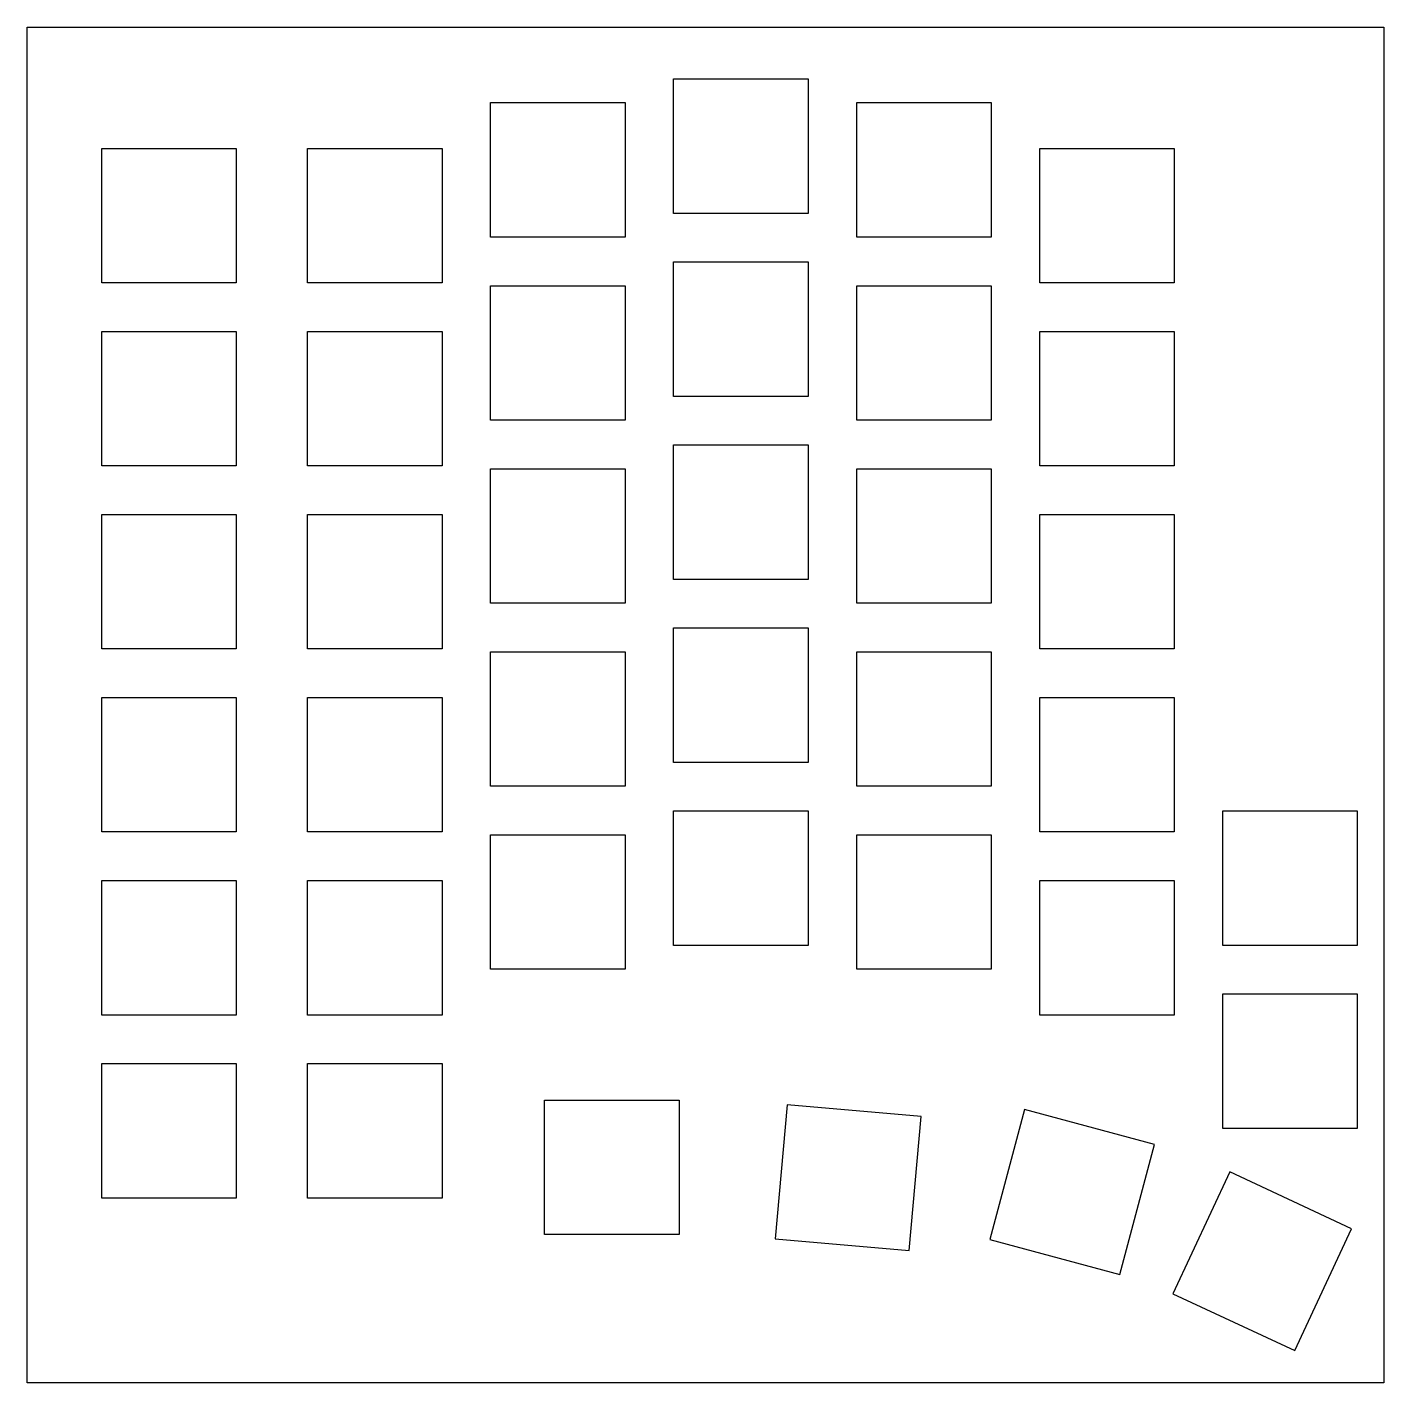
# Model space of a CAD drawing. Extents: x 0 to 141, y 0 to 141.
import ezdxf

# ---------------------------------------------------------------- set-up
doc = ezdxf.new("R2010")
doc.units = 0
doc.layers.get('0').update_dxf_attribs({"linetype": 'CONTINUOUS'})

msp = doc.modelspace()

# ---------------------------------------------------------------- linework, layer by layer
at = {"color": 0}
for p, q in [((0.09508, 141.369), (141.312, 141.369)), ((0.09508, 0.26183), (0.09508, 141.369)), ((141.312, 141.369), (141.312, 0.26183)), ((67.3887, 135.988), (81.3897, 135.988)), ((67.3887, 121.988), (67.3887, 135.988)), ((81.3897, 135.988), (81.3897, 121.988)), ((48.3387, 133.51), (62.3397, 133.51)), ((48.3387, 119.511), (48.3387, 133.51)), ((62.3397, 133.51), (62.3397, 119.511)), ((86.4387, 133.51), (100.44, 133.51)), ((86.4387, 119.511), (86.4387, 133.51)), ((100.44, 133.51), (100.44, 119.511)), ((7.85756, 128.749), (21.8571, 128.749)), ((7.85756, 114.748), (7.85756, 128.749)), ((21.8571, 128.749), (21.8571, 114.748)), ((29.2888, 128.749), (43.2897, 128.749)), ((29.2888, 114.748), (29.2888, 128.749)), ((43.2897, 128.749), (43.2897, 114.748)), ((105.489, 128.749), (119.49, 128.749)), ((105.489, 114.748), (105.489, 128.749)), ((119.49, 128.749), (119.49, 114.748)), ((81.3897, 121.988), (67.3887, 121.988)), ((62.3397, 119.511), (48.3387, 119.511)), ((100.44, 119.511), (86.4387, 119.511)), ((67.3887, 116.938), (81.3897, 116.938)), ((67.3887, 102.938), (67.3887, 116.938)), ((81.3897, 116.938), (81.3897, 102.938)), ((21.8571, 114.748), (7.85756, 114.748)), ((43.2897, 114.748), (29.2888, 114.748)), ((48.3387, 114.46), (62.3397, 114.46)), ((48.3387, 100.461), (48.3387, 114.46)), ((62.3397, 114.46), (62.3397, 100.461)), ((86.4387, 114.46), (100.44, 114.46)), ((86.4387, 100.461), (86.4387, 114.46)), ((100.44, 114.46), (100.44, 100.461)), ((119.49, 114.748), (105.489, 114.748)), ((7.85756, 109.699), (21.8571, 109.699)), ((7.85756, 95.698), (7.85756, 109.699)), ((21.8571, 109.699), (21.8571, 95.698)), ((29.2888, 109.699), (43.2897, 109.699)), ((29.2888, 95.698), (29.2888, 109.699)), ((43.2897, 109.699), (43.2897, 95.698)), ((105.489, 109.699), (119.49, 109.699)), ((105.489, 95.698), (105.489, 109.699)), ((119.49, 109.699), (119.49, 95.698)), ((81.3897, 102.938), (67.3887, 102.938)), ((62.3397, 100.461), (48.3387, 100.461)), ((100.44, 100.461), (86.4387, 100.461)), ((67.3887, 97.8877), (81.3897, 97.8877)), ((67.3887, 83.8881), (67.3887, 97.8877)), ((81.3897, 97.8877), (81.3897, 83.8881)), ((21.8571, 95.698), (7.85756, 95.698)), ((43.2897, 95.698), (29.2888, 95.698)), ((48.3387, 95.4098), (62.3397, 95.4098)), ((48.3387, 81.4105), (48.3387, 95.4098)), ((62.3397, 95.4098), (62.3397, 81.4105)), ((86.4387, 95.4098), (100.44, 95.4098)), ((86.4387, 81.4105), (86.4387, 95.4098)), ((100.44, 95.4098), (100.44, 81.4105)), ((119.49, 95.698), (105.489, 95.698)), ((7.85756, 90.6487), (21.8571, 90.6487)), ((7.85756, 76.648), (7.85756, 90.6487)), ((21.8571, 90.6487), (21.8571, 76.648)), ((29.2888, 90.6487), (43.2897, 90.6487)), ((29.2888, 76.648), (29.2888, 90.6487)), ((43.2897, 90.6487), (43.2897, 76.648)), ((105.489, 90.6487), (119.49, 90.6487)), ((105.489, 76.648), (105.489, 90.6487)), ((119.49, 90.6487), (119.49, 76.648)), ((81.3897, 83.8881), (67.3887, 83.8881)), ((62.3397, 81.4105), (48.3387, 81.4105)), ((100.44, 81.4105), (86.4387, 81.4105)), ((67.3887, 78.8377), (81.3897, 78.8377)), ((67.3887, 64.8381), (67.3887, 78.8377)), ((81.3897, 78.8377), (81.3897, 64.8381)), ((21.8571, 76.648), (7.85756, 76.648)), ((43.2897, 76.648), (29.2888, 76.648)), ((48.3387, 76.3598), (62.3397, 76.3598)), ((48.3387, 62.3605), (48.3387, 76.3598)), ((62.3397, 76.3598), (62.3397, 62.3605)), ((86.4387, 76.3598), (100.44, 76.3598)), ((86.4387, 62.3605), (86.4387, 76.3598)), ((100.44, 76.3598), (100.44, 62.3605)), ((119.49, 76.648), (105.489, 76.648)), ((7.85756, 71.5987), (21.8571, 71.5987)), ((7.85756, 57.598), (7.85756, 71.5987)), ((21.8571, 71.5987), (21.8571, 57.598)), ((29.2888, 71.5987), (43.2897, 71.5987)), ((29.2888, 57.598), (29.2888, 71.5987)), ((43.2897, 71.5987), (43.2897, 57.598)), ((105.489, 71.5987), (119.49, 71.5987)), ((105.489, 57.598), (105.489, 71.5987)), ((119.49, 71.5987), (119.49, 57.598)), ((81.3897, 64.8381), (67.3887, 64.8381)), ((62.3397, 62.3605), (48.3387, 62.3605)), ((100.44, 62.3605), (86.4387, 62.3605)), ((67.3887, 59.7877), (81.3897, 59.7877)), ((67.3887, 45.7881), (67.3887, 59.7877)), ((81.3897, 59.7877), (81.3897, 45.7881)), ((124.539, 59.7877), (138.54, 59.7877)), ((124.539, 45.7881), (124.539, 59.7877)), ((138.54, 59.7877), (138.54, 45.7881)), ((21.8571, 57.598), (7.85756, 57.598)), ((43.2897, 57.598), (29.2888, 57.598)), ((48.3387, 57.3098), (62.3397, 57.3098)), ((48.3387, 43.3105), (48.3387, 57.3098)), ((62.3397, 57.3098), (62.3397, 43.3105)), ((86.4387, 57.3098), (100.44, 57.3098)), ((86.4387, 43.3105), (86.4387, 57.3098)), ((100.44, 57.3098), (100.44, 43.3105)), ((119.49, 57.598), (105.489, 57.598)), ((7.85756, 52.5487), (21.8571, 52.5487)), ((7.85756, 38.548), (7.85756, 52.5487)), ((21.8571, 52.5487), (21.8571, 38.548)), ((29.2888, 52.5487), (43.2897, 52.5487)), ((29.2888, 38.548), (29.2888, 52.5487)), ((43.2897, 52.5487), (43.2897, 38.548)), ((105.489, 52.5487), (119.49, 52.5487)), ((105.489, 38.548), (105.489, 52.5487)), ((119.49, 52.5487), (119.49, 38.548)), ((81.3897, 45.7881), (67.3887, 45.7881)), ((138.54, 45.7881), (124.539, 45.7881)), ((62.3397, 43.3105), (48.3387, 43.3105)), ((100.44, 43.3105), (86.4387, 43.3105)), ((124.539, 40.7377), (138.54, 40.7377)), ((124.539, 26.7381), (124.539, 40.7377)), ((138.54, 40.7377), (138.54, 26.7381)), ((21.8571, 38.548), (7.85756, 38.548)), ((43.2897, 38.548), (29.2888, 38.548)), ((119.49, 38.548), (105.489, 38.548)), ((7.85756, 33.4987), (21.8571, 33.4987)), ((7.85756, 19.4979), (7.85756, 33.4987)), ((21.8571, 33.4987), (21.8571, 19.4979)), ((29.2888, 33.4987), (43.2897, 33.4987)), ((29.2888, 19.4979), (29.2888, 33.4987)), ((43.2897, 33.4987), (43.2897, 19.4979)), ((53.9584, 29.6885), (67.9581, 29.6885)), ((53.9584, 15.689), (53.9584, 29.6885)), ((67.9581, 29.6885), (67.9581, 15.689)), ((79.193, 29.1979), (77.972, 15.2508)), ((93.139, 27.9769), (79.193, 29.1979)), ((103.918, 28.6977), (100.295, 15.1749)), ((117.442, 25.0748), (103.918, 28.6977)), ((91.9194, 14.0312), (93.139, 27.9769)), ((138.54, 26.7381), (124.539, 26.7381)), ((113.818, 11.5521), (117.442, 25.0748)), ((125.266, 22.225), (119.35, 9.53604)), ((137.956, 16.3091), (125.266, 22.225)), ((21.8571, 19.4979), (7.85756, 19.4979)), ((43.2897, 19.4979), (29.2888, 19.4979)), ((67.9581, 15.689), (53.9584, 15.689)), ((132.038, 3.61872), (137.956, 16.3091)), ((77.972, 15.2508), (91.9194, 14.0312)), ((100.295, 15.1749), (113.818, 11.5521)), ((119.35, 9.53604), (132.038, 3.61872)), ((141.312, 0.26183), (0.09508, 0.26183))]:
    msp.add_line(p, q, dxfattribs=at)

doc.saveas('drawing.dxf')
